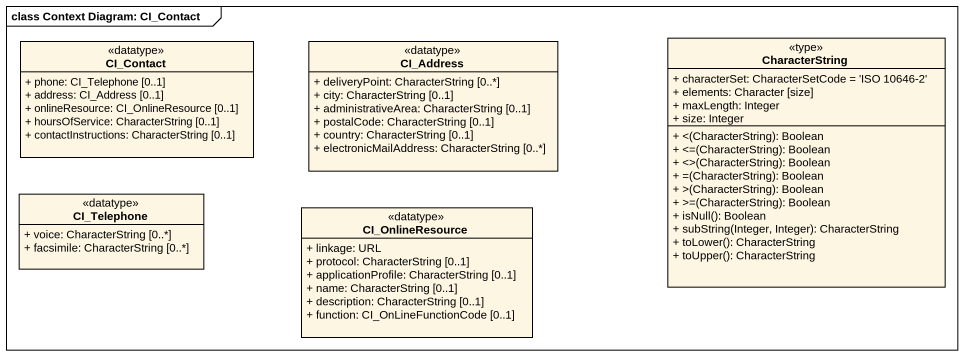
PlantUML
@startuml
mainframe class Context Diagram: CI_Contact
hide circle
hide empty members
skinparam classAttributeIconSize 0
class CI_Contact <<datatype>> {
  + phone: CI_Telephone [0..1]
  + address: CI_Address [0..1]
  + onlineResource: CI_OnlineResource [0..1]
  + hoursOfService: CharacterString [0..1]
  + contactInstructions: CharacterString [0..1]
}
class CI_Address <<datatype>> {
  + deliveryPoint: CharacterString [0..*]
  + city: CharacterString [0..1]
  + administrativeArea: CharacterString [0..1]
  + postalCode: CharacterString [0..1]
  + country: CharacterString [0..1]
  + electronicMailAddress: CharacterString [0..*]
}
class CharacterString <<type>> {
  + characterSet: CharacterSetCode = 'ISO 10646-2'
  + elements: Character [size]
  + maxLength: Integer
  + size: Integer
  + <(CharacterString): Boolean
  + <=(CharacterString): Boolean
  + <>(CharacterString): Boolean
  + =(CharacterString): Boolean
  + >(CharacterString): Boolean
  + >=(CharacterString): Boolean
  + isNull(): Boolean
  + subString(Integer, Integer): CharacterString
  + toLower(): CharacterString
  + toUpper(): CharacterString
}
class CI_Telephone <<datatype>> {
  + voice: CharacterString [0..*]
  + facsimile: CharacterString [0..*]
}
class CI_OnlineResource <<datatype>> {
  + linkage: URL
  + protocol: CharacterString [0..1]
  + applicationProfile: CharacterString [0..1]
  + name: CharacterString [0..1]
  + description: CharacterString [0..1]
  + function: CI_OnLineFunctionCode [0..1]
}
@enduml
